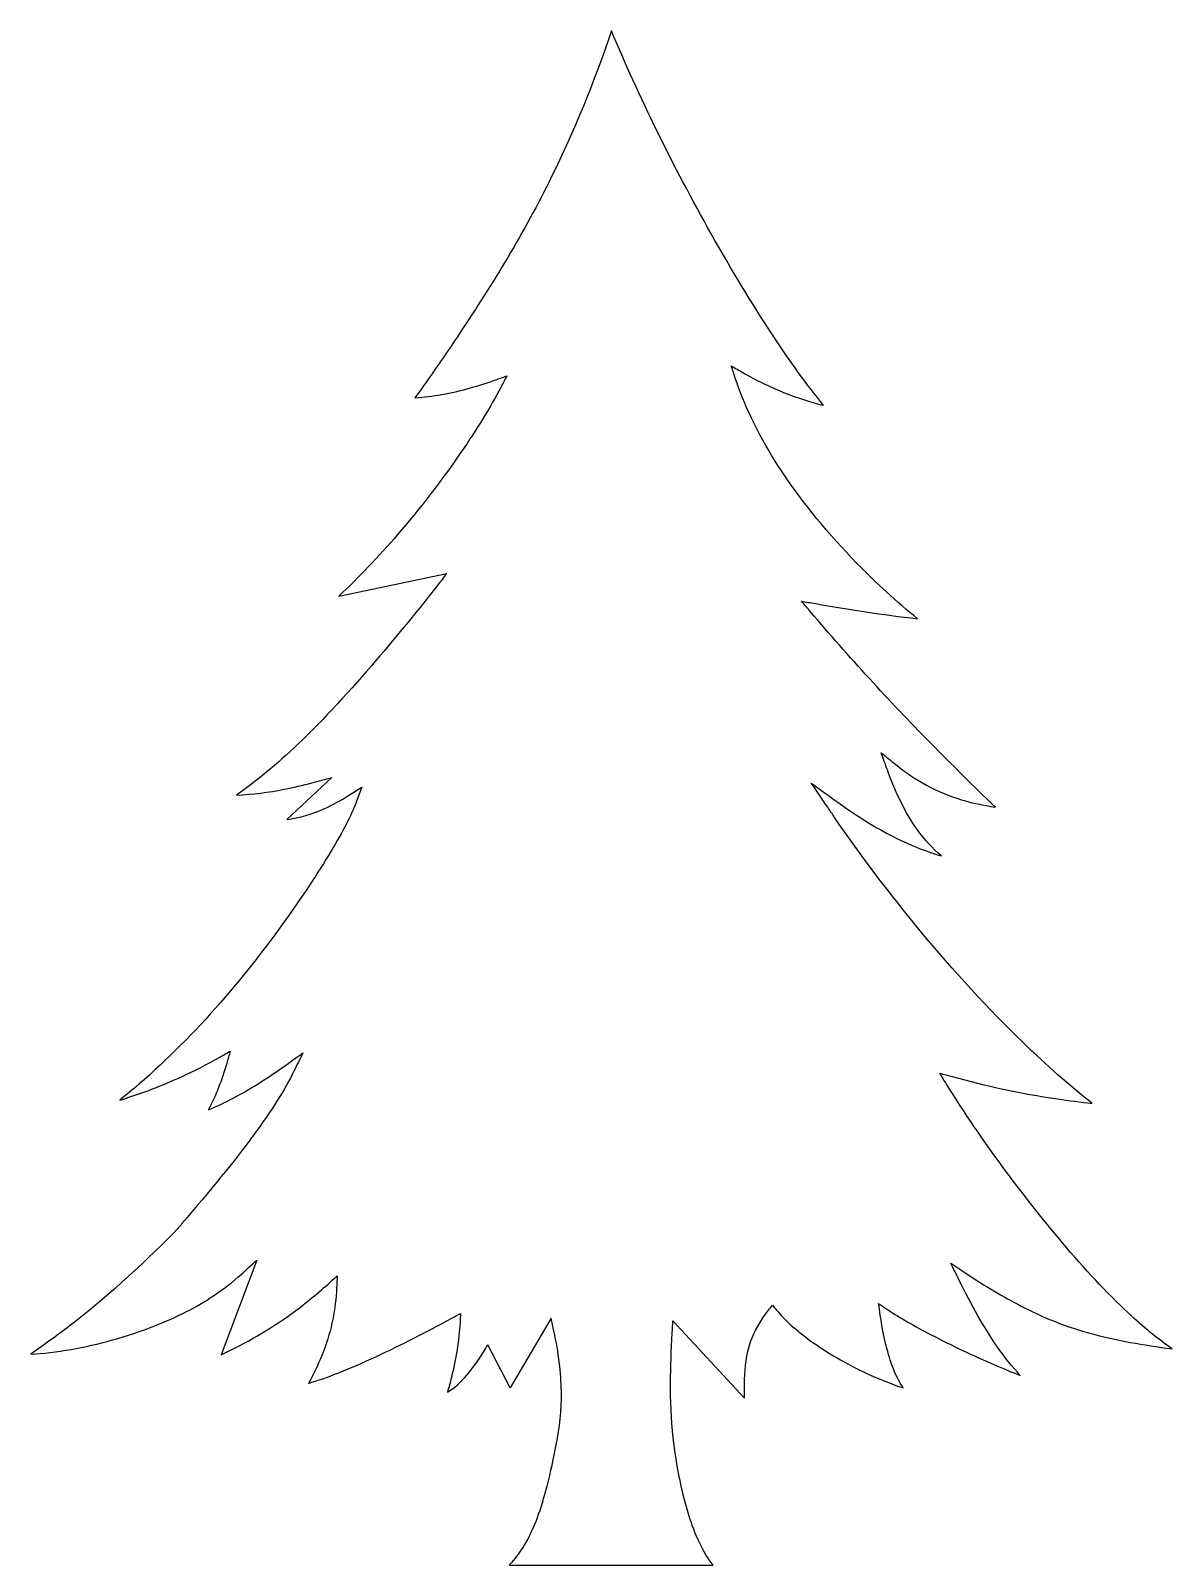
# Model space of a CAD drawing. Header units: millimetres. Extents: x 34 to 257, y 26 to 325.
import ezdxf

# ---------------------------------------------------------------- set-up
doc = ezdxf.new("R2010")
doc.units = ezdxf.units.MM
doc.layers.get('0').update_dxf_attribs({"linetype": 'CONTINUOUS'})

msp = doc.modelspace()

# ---------------------------------------------------------------- linework, layer by layer
for p, q in [((94.34, 215.05), (115.41, 219.48)), ((92.99, 179.71), (84.19, 171.46)), ((78.35, 85.52), (71.41, 67.05)), ((135.8, 74.21), (127.78, 60.6)), ((159.53, 73.67), (173.51, 58.62)), ((127.78, 60.6), (123.43, 68.99)), ((127.57, 26), (167.42, 26))]:
    msp.add_line(p, q)
for points, knots in [([(147.55, 325.37), (144.12, 315.25), (140.23, 305.74), (135.88, 296.9), (130.48, 285.93), (124.37, 275.98), (118.04, 266.49), (115.15, 262.14), (112.2, 257.9), (109.21, 253.73)], [0.0283362, 0.0283362, 0.0283362, 0.0283362, 0.3649464, 0.3649464, 0.3649464, 0.7825464, 0.7825464, 0.7825464, 0.973586, 0.973586, 0.973586, 0.973586]), ([(188.92, 252.28), (185.73, 256.22), (182.36, 260.87), (178.83, 266.23), (174.98, 272.08), (170.92, 278.8), (167, 285.77), (163.28, 292.37), (159.71, 299.15), (156.53, 305.61), (153.1, 312.56), (150.11, 319.16), (147.55, 325.37)], [0.0406898, 0.0406898, 0.0406898, 0.0406898, 0.2592914, 0.2592914, 0.2592914, 0.4982746, 0.4982746, 0.4982746, 0.7243198, 0.7243198, 0.7243198, 0.9670106, 0.9670106, 0.9670106, 0.9670106]), ([(127.14, 258.02), (126.74, 257.27), (126.35, 256.52), (125.95, 255.77), (123.98, 252.05), (121.4, 247.82), (118.19, 243.14), (114.65, 237.98), (110.37, 232.33), (105.83, 227.06), (102.13, 222.77), (98.27, 218.75), (94.34, 215.05)], [-0.0637979, -0.0637979, -0.0637979, -0.0637979, 0, 0, 0, 0.3117944, 0.3117944, 0.3117944, 0.6558972, 0.6558972, 0.6558972, 0.9361354, 0.9361354, 0.9361354, 0.9361354]), ([(109.21, 253.73), (112.71, 254.02), (116.23, 254.63), (119.82, 255.63), (121.45, 256.08), (123.09, 256.6), (124.73, 257.18), (125.54, 257.46), (126.34, 257.74), (127.14, 258.02)], [0.121187, 0.121187, 0.121187, 0.121187, 0.725711, 0.725711, 0.725711, 1, 1, 1, 1.132179, 1.132179, 1.132179, 1.132179]), ([(207.27, 210.65), (203.21, 213.96), (199.23, 217.58), (195.38, 221.53), (190.03, 227.02), (184.94, 233.14), (180.85, 239.29), (177.16, 244.84), (174.32, 250.37), (172.35, 255.76), (172.14, 256.33), (171.94, 256.91), (171.75, 257.49), (171.48, 258.31), (171.2, 259.14), (170.93, 259.97)], [0.056062, 0.056062, 0.056062, 0.056062, 0.3055379, 0.3055379, 0.3055379, 0.6527689, 0.6527689, 0.6527689, 0.966372, 0.966372, 0.966372, 1, 1, 1, 1.0492053, 1.0492053, 1.0492053, 1.0492053]), ([(170.93, 259.97), (171.68, 259.53), (172.44, 259.1), (173.2, 258.67), (175.75, 257.21), (178.43, 255.9), (181.12, 254.82), (183.91, 253.69), (186.66, 252.82), (188.77, 252.32), (188.82, 252.3), (188.87, 252.29), (188.92, 252.28)], [-0.11336, -0.11336, -0.11336, -0.11336, 0, 0, 0, 0.3886646, 0.3886646, 0.3886646, 0.7907321, 0.7907321, 0.7907321, 0.8006084, 0.8006084, 0.8006084, 0.8006084]), ([(115.41, 219.48), (114.85, 218.77), (114.29, 218.05), (113.73, 217.33), (110.01, 212.56), (105.95, 207.56), (101.54, 202.43), (96.74, 196.84), (91.52, 191.1), (86.38, 186.19), (82.29, 182.29), (78.27, 178.95), (74.38, 176.26)], [-0.0475691, -0.0475691, -0.0475691, -0.0475691, 0, 0, 0, 0.3146158, 0.3146158, 0.3146158, 0.6573079, 0.6573079, 0.6573079, 0.929595, 0.929595, 0.929595, 0.929595]), ([(222.45, 173.92), (213.77, 182.25), (205.52, 190.6), (197.87, 198.98), (193.92, 203.31), (190.11, 207.64), (186.41, 211.98), (185.81, 212.68), (185.21, 213.39), (184.6, 214.1)], [0.051659, 0.051659, 0.051659, 0.051659, 0.677126, 0.677126, 0.677126, 1, 1, 1, 1.052821, 1.052821, 1.052821, 1.052821]), ([(184.6, 214.1), (185.52, 213.94), (186.43, 213.77), (187.35, 213.61), (193.79, 212.46), (200.41, 211.46), (207.27, 210.65)], [-0.1214966, -0.1214966, -0.1214966, -0.1214966, 0, 0, 0, 0.8562092, 0.8562092, 0.8562092, 0.8562092]), ([(211.93, 164.39), (210.2, 165.85), (208.61, 167.56), (207.19, 169.55), (204.86, 172.81), (202.98, 176.74), (201.38, 181.15), (200.98, 182.27), (200.57, 183.39), (200.17, 184.51)], [0.2401292, 0.2401292, 0.2401292, 0.2401292, 0.528255, 0.528255, 0.528255, 1, 1, 1, 1.1211737, 1.1211737, 1.1211737, 1.1211737]), ([(200.17, 184.51), (201.09, 183.76), (202.02, 183.02), (202.95, 182.27), (206.81, 179.17), (211.04, 176.79), (215.82, 175.35), (217.93, 174.71), (220.15, 174.25), (222.45, 173.92)], [-0.144171, -0.144171, -0.144171, -0.144171, 0, 0, 0, 0.614692, 0.614692, 0.614692, 0.886101, 0.886101, 0.886101, 0.886101]), ([(74.38, 176.26), (77.55, 176.42), (80.65, 176.79), (83.7, 177.38), (85.52, 177.74), (87.32, 178.17), (89.11, 178.65), (90.4, 179.01), (91.7, 179.36), (92.99, 179.71)], [0.187725, 0.187725, 0.187725, 0.187725, 0.69623, 0.69623, 0.69623, 1, 1, 1, 1.217189, 1.217189, 1.217189, 1.217189]), ([(98.83, 177.81), (98.49, 176.89), (98.16, 175.96), (97.82, 175.04), (97.01, 172.8), (95.49, 169.81), (93.24, 166), (90.9, 162.04), (87.75, 157.18), (84.04, 151.99), (80.24, 146.66), (75.87, 141.04), (71.26, 135.77), (66.21, 130), (60.88, 124.66), (55.41, 119.9), (54.16, 118.81), (52.89, 117.74), (51.62, 116.71)], [-0.089648, -0.089648, -0.089648, -0.089648, 0, 0, 0, 0.206229, 0.206229, 0.206229, 0.421108, 0.421108, 0.421108, 0.641708, 0.641708, 0.641708, 0.883643, 0.883643, 0.883643, 0.939286, 0.939286, 0.939286, 0.939286]), ([(84.19, 171.46), (86.71, 171.86), (89.12, 172.55), (91.44, 173.57), (93.11, 174.31), (94.75, 175.2), (96.34, 176.22), (97.17, 176.75), (98, 177.28), (98.83, 177.81)], [0.1845596, 0.1845596, 0.1845596, 0.1845596, 0.6589735, 0.6589735, 0.6589735, 1, 1, 1, 1.1725091, 1.1725091, 1.1725091, 1.1725091]), ([(241.34, 116.09), (237, 119.53), (232.49, 123.49), (227.84, 127.99), (221.2, 134.42), (214.28, 141.94), (207.79, 149.77), (201.83, 156.96), (196.25, 164.39), (191.09, 171.88), (190.63, 172.55), (190.18, 173.21), (189.73, 173.88), (188.66, 175.45), (187.6, 177.02), (186.54, 178.59)], [0.053927, 0.053927, 0.053927, 0.053927, 0.299153, 0.299153, 0.299153, 0.649576, 0.649576, 0.649576, 0.971394, 0.971394, 0.971394, 1, 1, 1, 1.067536, 1.067536, 1.067536, 1.067536]), ([(186.54, 178.59), (188.07, 177.48), (189.61, 176.36), (191.14, 175.25), (196.55, 171.32), (201.91, 168.14), (207.2, 166.03), (208.78, 165.4), (210.36, 164.85), (211.93, 164.39)], [-0.1723651, -0.1723651, -0.1723651, -0.1723651, 0, 0, 0, 0.6124663, 0.6124663, 0.6124663, 0.7954282, 0.7954282, 0.7954282, 0.7954282]), ([(51.62, 116.71), (55.87, 118.07), (59.89, 119.59), (63.64, 121.31), (66.22, 122.48), (68.68, 123.75), (71.04, 125.08), (71.76, 125.48), (72.47, 125.88), (73.19, 126.29)], [0.1875158, 0.1875158, 0.1875158, 0.1875158, 0.6692194, 0.6692194, 0.6692194, 1, 1, 1, 1.0990689, 1.0990689, 1.0990689, 1.0990689]), ([(87.36, 125.97), (86.77, 124.78), (86.18, 123.58), (85.6, 122.39), (83.87, 118.88), (81.3, 114.77), (77.71, 109.9), (73.97, 104.83), (69.19, 98.99), (63.75, 92.65), (63.28, 92.11), (62.81, 91.57), (62.34, 91.02), (62.33, 91.01), (62.32, 91), (62.31, 90.99)], [-0.16326, -0.16326, -0.16326, -0.16326, 0, 0, 0, 0.469719, 0.469719, 0.469719, 0.958237, 0.958237, 0.958237, 1, 1, 1, 1.000667, 1.000667, 1.000667, 1.000667]), ([(73.19, 126.29), (72.96, 125.5), (72.72, 124.71), (72.49, 123.92), (71.52, 120.65), (70.36, 117.61), (68.95, 114.91), (68.94, 114.89), (68.93, 114.87), (68.92, 114.85)], [-0.1831331, -0.1831331, -0.1831331, -0.1831331, 0, 0, 0, 0.7508264, 0.7508264, 0.7508264, 0.7571641, 0.7571641, 0.7571641, 0.7571641]), ([(68.92, 114.85), (72.11, 116.2), (75.32, 117.88), (78.6, 119.93), (80.42, 121.07), (82.27, 122.32), (84.12, 123.65), (85.2, 124.42), (86.28, 125.2), (87.36, 125.97)], [0.150884, 0.150884, 0.150884, 0.150884, 0.69631, 0.69631, 0.69631, 1, 1, 1, 1.175831, 1.175831, 1.175831, 1.175831]), ([(256.97, 68.23), (254.45, 69.94), (251.8, 72.06), (249.04, 74.59), (244.96, 78.33), (240.61, 82.97), (236.33, 87.98), (232.23, 92.78), (228.23, 97.86), (224.62, 102.72), (220.14, 108.78), (216.23, 114.51), (212.93, 119.84), (212.48, 120.56), (212.03, 121.29), (211.58, 122.01)], [0.0873797, 0.0873797, 0.0873797, 0.0873797, 0.2486824, 0.2486824, 0.2486824, 0.4868526, 0.4868526, 0.4868526, 0.7154822, 0.7154822, 0.7154822, 1, 1, 1, 1.0389097, 1.0389097, 1.0389097, 1.0389097]), ([(211.58, 122.01), (212.4, 121.79), (213.22, 121.56), (214.04, 121.33), (220.46, 119.55), (227.27, 118.08), (234.59, 116.99), (236.8, 116.66), (239.06, 116.36), (241.34, 116.09)], [-0.0874012, -0.0874012, -0.0874012, -0.0874012, 0, 0, 0, 0.686281, 0.686281, 0.686281, 0.8937406, 0.8937406, 0.8937406, 0.8937406]), ([(62.31, 90.99), (62.31, 90.98), (62.3, 90.98), (62.29, 90.97), (55.48, 84.13), (48.64, 77.92), (41.75, 72.64), (39.25, 70.73), (36.75, 68.92), (34.24, 67.21)], [-0.0008047, -0.0008047, -0.0008047, -0.0008047, 0, 0, 0, 0.6677455, 0.6677455, 0.6677455, 0.9100644, 0.9100644, 0.9100644, 0.9100644]), ([(34.24, 67.21), (36.65, 67.32), (39.31, 67.62), (42.17, 68.13), (47.27, 69.03), (53.08, 70.6), (58.46, 72.71), (62.68, 74.37), (66.57, 76.35), (69.92, 78.58), (71.88, 79.89), (73.67, 81.28), (75.29, 82.74), (76.31, 83.67), (77.33, 84.59), (78.35, 85.52)], [0.087493, 0.087493, 0.087493, 0.087493, 0.269821, 0.269821, 0.269821, 0.594866, 0.594866, 0.594866, 0.850627, 0.850627, 0.850627, 1, 1, 1, 1.091797, 1.091797, 1.091797, 1.091797]), ([(227.31, 63.05), (225.77, 64.67), (224.25, 66.56), (222.75, 68.74), (220.26, 72.36), (217.82, 76.72), (215.4, 81.59), (214.85, 82.7), (214.3, 83.8), (213.75, 84.91)], [0.2276495, 0.2276495, 0.2276495, 0.2276495, 0.5181987, 0.5181987, 0.5181987, 1, 1, 1, 1.1102222, 1.1102222, 1.1102222, 1.1102222]), ([(213.75, 84.91), (214.78, 84.23), (215.82, 83.55), (216.85, 82.87), (220.39, 80.53), (223.9, 78.42), (227.49, 76.56), (231.73, 74.36), (236.13, 72.53), (241.65, 71.07), (246.06, 69.91), (251.17, 68.97), (256.97, 68.23)], [-0.086061, -0.086061, -0.086061, -0.086061, 0, 0, 0, 0.297085, 0.297085, 0.297085, 0.648543, 0.648543, 0.648543, 0.928697, 0.928697, 0.928697, 0.928697]), ([(71.41, 67.05), (76.32, 69.4), (80.88, 72.02), (85, 74.98), (87.56, 76.83), (89.97, 78.8), (92.26, 80.87), (92.85, 81.41), (93.45, 81.95), (94.04, 82.49)], [0.083909, 0.083909, 0.083909, 0.083909, 0.648437, 0.648437, 0.648437, 1, 1, 1, 1.090421, 1.090421, 1.090421, 1.090421]), ([(94.04, 82.49), (94.01, 81.68), (93.97, 80.88), (93.93, 80.08), (93.74, 76.04), (92.96, 71.96), (91.41, 67.88), (90.6, 65.74), (89.6, 63.61), (88.45, 61.49)], [-0.119595, -0.119595, -0.119595, -0.119595, 0, 0, 0, 0.588513, 0.588513, 0.588513, 0.896183, 0.896183, 0.896183, 0.896183]), ([(88.45, 61.49), (92.01, 62.59), (96.05, 64.16), (100.64, 66.26), (105.44, 68.45), (110.8, 71.18), (116.53, 74.27), (117.06, 74.56), (117.59, 74.85), (118.12, 75.13)], [0.0994484, 0.0994484, 0.0994484, 0.0994484, 0.5400947, 0.5400947, 0.5400947, 1, 1, 1, 1.0424616, 1.0424616, 1.0424616, 1.0424616]), ([(118.12, 75.13), (118.08, 74.53), (118.04, 73.93), (118, 73.33), (117.77, 69.84), (117.24, 66.27), (116.33, 62.65), (116.09, 61.7), (115.83, 60.74), (115.55, 59.78)], [-0.1197215, -0.1197215, -0.1197215, -0.1197215, 0, 0, 0, 0.6843966, 0.6843966, 0.6843966, 0.8639047, 0.8639047, 0.8639047, 0.8639047]), ([(173.51, 58.62), (173.51, 59.8), (173.5, 61.03), (173.53, 62.32), (173.58, 64.61), (173.8, 67.12), (174.7, 69.61), (175.44, 71.7), (176.63, 73.75), (178.2, 75.76), (178.46, 76.08), (178.72, 76.41), (178.98, 76.74)], [0.1484107, 0.1484107, 0.1484107, 0.1484107, 0.3475513, 0.3475513, 0.3475513, 0.7021534, 0.7021534, 0.7021534, 1, 1, 1, 1.0504039, 1.0504039, 1.0504039, 1.0504039]), ([(178.98, 76.74), (179.24, 76.42), (179.5, 76.09), (179.77, 75.77), (181.26, 73.93), (183.51, 71.87), (186.46, 69.75), (189.54, 67.53), (193.34, 65.29), (197.36, 63.43), (199.67, 62.37), (202.05, 61.42), (204.49, 60.59)], [-0.0571441, -0.0571441, -0.0571441, -0.0571441, 0, 0, 0, 0.3425685, 0.3425685, 0.3425685, 0.7006734, 0.7006734, 0.7006734, 0.9061082, 0.9061082, 0.9061082, 0.9061082]), ([(204.49, 60.59), (203.66, 61.82), (202.93, 63.27), (202.32, 64.93), (201.29, 67.73), (200.55, 71.08), (199.99, 74.83), (199.88, 75.57), (199.78, 76.31), (199.67, 77.05)], [0.2467842, 0.2467842, 0.2467842, 0.2467842, 0.5274059, 0.5274059, 0.5274059, 1, 1, 1, 1.0941824, 1.0941824, 1.0941824, 1.0941824]), ([(199.67, 77.05), (200.29, 76.64), (200.91, 76.23), (201.53, 75.81), (203.8, 74.32), (206.65, 72.67), (210.03, 70.92), (213.81, 68.95), (218.25, 66.85), (222.17, 65.16), (224.02, 64.36), (225.75, 63.65), (227.31, 63.05)], [-0.0833724, -0.0833724, -0.0833724, -0.0833724, 0, 0, 0, 0.3081747, 0.3081747, 0.3081747, 0.6540874, 0.6540874, 0.6540874, 0.8175775, 0.8175775, 0.8175775, 0.8175775]), ([(127.57, 26), (129.18, 27.67), (130.53, 29.66), (131.64, 31.88), (133.1, 34.83), (134.14, 38.19), (134.98, 41.47), (135.69, 44.24), (136.29, 46.92), (136.78, 49.51), (137.42, 52.9), (137.84, 56.23), (137.78, 59.95), (137.72, 63.51), (137.24, 67.42), (136.33, 71.7), (136.15, 72.54), (135.97, 73.38), (135.8, 74.21)], [0.0571892, 0.0571892, 0.0571892, 0.0571892, 0.2072859, 0.2072859, 0.2072859, 0.4054644, 0.4054644, 0.4054644, 0.5725167, 0.5725167, 0.5725167, 0.7908168, 0.7908168, 0.7908168, 1, 1, 1, 1.0415373, 1.0415373, 1.0415373, 1.0415373]), ([(167.42, 26), (166.14, 27.58), (165.04, 29.52), (164.07, 31.81), (162.76, 34.95), (161.71, 38.78), (160.93, 42.54), (160.33, 45.45), (159.89, 48.27), (159.6, 50.84), (159.17, 54.68), (159.06, 58.05), (159.08, 61.67), (159.1, 64.69), (159.22, 67.89), (159.41, 71.32), (159.45, 72.11), (159.49, 72.89), (159.53, 73.67)], [0.0596602, 0.0596602, 0.0596602, 0.0596602, 0.2079765, 0.2079765, 0.2079765, 0.4106387, 0.4106387, 0.4106387, 0.5681682, 0.5681682, 0.5681682, 0.8036776, 0.8036776, 0.8036776, 1, 1, 1, 1.0449321, 1.0449321, 1.0449321, 1.0449321]), ([(115.55, 59.78), (116.83, 60.54), (118.08, 61.62), (119.32, 63.07), (120.39, 64.32), (121.45, 65.82), (122.5, 67.5), (122.81, 67.99), (123.12, 68.49), (123.43, 68.99)], [0.2144717, 0.2144717, 0.2144717, 0.2144717, 0.6368694, 0.6368694, 0.6368694, 1, 1, 1, 1.1054495, 1.1054495, 1.1054495, 1.1054495])]:
    msp.add_open_spline(points, degree=3, knots=knots)

doc.saveas('drawing.dxf')
